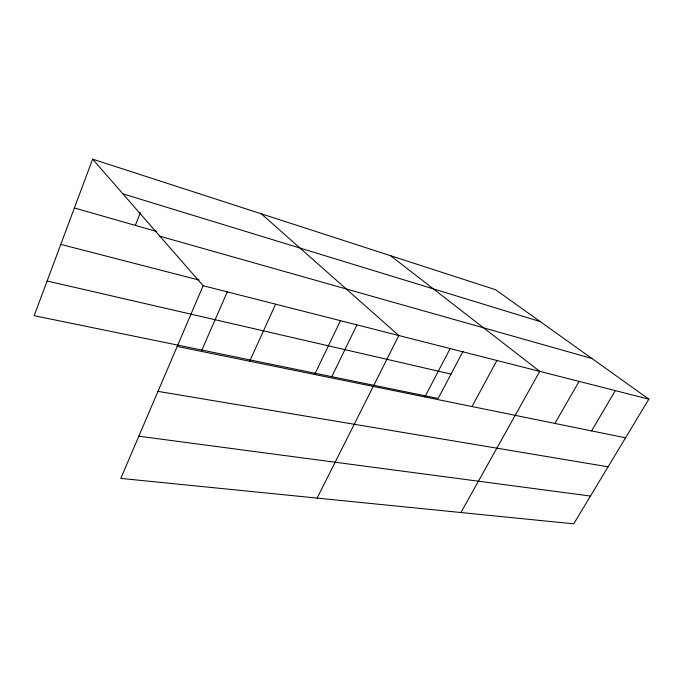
<?xml version="1.0" encoding="UTF-8"?>
<svg xmlns="http://www.w3.org/2000/svg" width="683" height="683" viewBox="0 0 683 683"><rect width="100%" height="100%" fill="white"/><g stroke="black" fill="none" stroke-linecap="round" stroke-linejoin="round"><path stroke-width="1.02" d="M92.623 159.156L203.124 285.733L120.797 478.399L573.729 523.844L648.85 399.137L495.551 289.712L92.623 159.156L34.15 315.691L438.17 398.471L463.065 351.275M135.328 225.381L140.416 212.541M201.878 350.055L227.362 291.667M249.662 361.222L275.608 304.174M314.65 374.472L340.458 320.677M331.784 376.674L356.885 325.031M317.125 498.103L398.821 335.524L261.341 213.822M424.869 396.934L450.14 348.578M471.996 406.539L496.917 360.479M460.931 512.532L539.732 371.373L390.591 255.707M554.92 423.434L579.064 381.379M591.589 430.913L615.315 390.608M138.82 436.215L590.471 496.054M157.986 391.376L608.083 466.813M177.179 346.452L625.543 437.829M47.11 281.003L451.028 374.096M203.124 285.733L648.85 399.137M60.787 244.386L199.146 280.081M159.916 236.233L591.905 358.49M74.396 207.965L156.697 231.494M122.923 193.861L540.159 321.556"/></g></svg>
